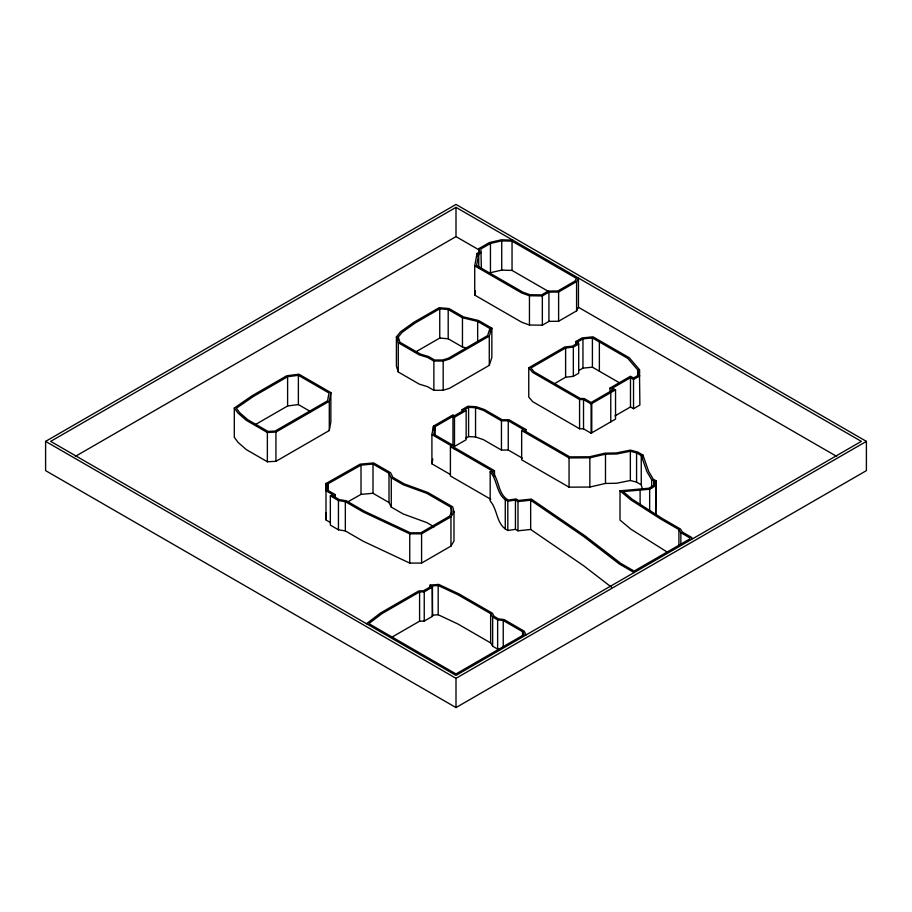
<?xml version="1.0" encoding="UTF-8"?>
<svg xmlns="http://www.w3.org/2000/svg" width="912" height="912" viewBox="0 0 912 912"><rect width="100%" height="100%" fill="white"/><g stroke="black" fill="none" stroke-linecap="round" stroke-linejoin="round"><path stroke-width="1.37" d="M330.406 522.53L325.983 519.977L326.017 512.738M326.017 483.485L325.983 490.724L332.618 494.555L330.338 495.866L330.338 525.118L338.443 529.804L345.34 530.921L363.329 541.306L409.75 563.092L421.583 563.069L450.961 546.094L453.994 541.01L453.994 511.757L452.717 506.855L427.888 492.514L404.267 483.896L392.867 477.307L390.598 472.735L373.624 462.943L360.172 464.151L326.017 483.485L325.983 519.977M434.044 526.783L426.759 522.576L403.15 513.958L391.282 507.106L391.282 477.854L389.002 473.282L372.997 464.037L361.015 465.131L327.807 483.919L327.784 490.303L335.149 494.555L335.149 497.336M642.572 489.539L641.25 484.831L636.576 482.129L630.352 480.487L616.546 483.257L605.488 483.428L589.847 487.054L569.054 487.168L521.653 459.808L521.653 430.555L569.054 457.915L589.847 457.801L605.488 454.176L616.546 454.005L630.352 451.235L636.576 452.876L641.25 455.578L646.984 471.778L651.658 479.689L654.189 481.148L653.972 485.264L648.808 488.239L620.012 490.816L620.012 520.068L630.842 529.154L666.911 551.897M656.002 480.738L655.739 514.949L656.002 480.738L653.22 479.131L648.706 471.493L642.926 455.088L637.613 452.01L630.443 450.129L616.216 452.968L605.112 453.15L589.494 456.775L569.795 456.878L524.195 430.555L525.962 429.529L525.962 432.311M691.535 539.402L691.786 537.521L682.415 532.106L680.455 528.994L662.215 518.461L632.244 499.252L623.101 491.591L649.652 489.208L655.739 485.697M329.3 430.51L329.3 401.257L330.862 392.616L298.942 374.194L286.71 375.778L251.997 395.819L234.304 408.04L234.304 437.293L238.043 442.366L246.343 449.616L267.364 461.757L275.937 461.324L329.3 430.51L330.862 421.868L330.862 392.616M450.505 474.571L431.912 463.832L431.912 434.579L433.462 426.143L452.968 414.88L454.484 415.758L463.604 410.491L462.088 409.613L462.088 412.406M452.968 416.351L452.968 445.603L454.484 446.481L466.146 439.744L466.146 410.491L454.484 417.229L452.968 416.351L435.172 426.622L433.781 434.192L454.21 445.991L454.21 448.772M431.912 463.832L432.801 459.01M576.589 310.867L576.589 281.614L578.447 278.046L578.447 307.298L576.589 310.867L558.611 321.252L548.933 321.377L542.344 325.185L529.45 325.014L521.835 322.301L474.719 295.1L474.719 265.848L477.01 253.502L479.53 252.054L479.062 248.543L489.448 242.546L501.44 239.799L512.829 240.164M481.376 252.442L478.732 253.981L476.588 265.46L522.952 292.228L529.986 294.736L541.625 294.884L548.18 291.099L557.848 290.974L575.005 281.067L576.418 278.342L512.042 241.178L501.725 240.848L490.451 243.436L480.909 248.942L481.376 269.165M474.719 295.1L475.483 290.985M489.926 328.502L487.624 335.582L448.419 358.211L442.73 359.978L434.614 360.023L428.617 356.569L420.386 354.05L399.935 342.251L398.282 337.03L402.055 332.39L415.12 323.019L439.744 308.803L448.191 309.521L462.464 317.764L477.66 321.434L489.926 328.502L489.926 331.295M489.277 365.347L489.277 336.095L491.853 328.16L478.686 320.557L463.478 316.886L449.035 308.552L439.117 307.709L413.786 322.324L400.528 331.831L396.412 336.893L396.412 366.145L398.282 372.005L419.303 384.146L427.546 386.665L433.873 390.313L443.186 390.256L449.502 388.307L489.277 365.347L491.853 357.413L491.853 328.16M330.338 495.866L338.443 500.551L345.34 501.668L363.329 512.054L409.75 533.839L421.583 533.816L450.961 516.842L453.994 511.757M366.476 623.705L380.566 612.989L418.813 590.908L423.464 590.805L430.567 586.712L430.179 585.071L438.706 584.41L459.021 593.929L492.206 613.092L494.213 616.409L498.522 618.895L504.131 619.567L524.138 631.127L526.178 634.877M45.6 441.374L456 204.436L866.4 441.374L866.4 470.626L456 707.564L45.6 470.626L45.6 441.374L456 678.311L866.4 441.374M456 207.355L50.662 441.374L456 675.393L861.338 441.374L456 207.355L456 236.607L75.308 456.399M287.611 376.724L253.319 396.515L236.379 408.211L239.628 412.623L247.733 419.702L268.037 431.433L275.128 431.068L327.579 400.79L328.993 393.004L298.372 375.322L287.611 376.724L287.611 405.977L255.77 424.354M234.304 408.04L238.043 413.113L246.343 420.364L267.364 432.505L275.937 432.071L329.3 401.257M415.12 352.271L439.744 338.056L448.191 338.774L462.464 347.016L466.613 348.019M474.719 265.848L521.835 293.048L529.45 295.762L542.344 295.921L548.933 292.125L558.611 292L576.589 281.614M489.277 336.095L449.502 359.054L443.186 361.004L433.873 361.061L427.546 357.413L419.303 354.893L398.282 342.752L396.412 336.893M639.871 375.812L633.532 379.46L630.488 377.705L612.511 388.09L615.543 389.846L615.543 419.098L591.101 433.211L583.52 428.834L579.576 428.754L532.711 401.69L528.755 397.051L528.755 367.798L564.733 347.027L572.462 346.15L576.772 343.653L576.008 341.43L582.084 337.919L593.028 336.836L629.257 357.743L639.449 369.611L639.871 405.065L633.532 408.713L630.488 406.957L614.905 415.963M609.968 388.09L630.488 376.246L633.532 378.001L638.047 375.391L637.67 369.873L627.775 358.359L592.412 337.942L582.95 338.876L577.946 341.772L578.71 343.995L573.34 347.096L565.611 347.985L530.932 368.015L534.181 371.834L580.351 398.487L584.284 398.567L591.101 402.5L613.012 389.846L609.968 388.09L609.968 392.274M462.088 409.613L467.913 406.25L476.121 406.718L484.454 409.556L502.181 419.794L508.987 419.725L525.962 429.529M521.653 430.555L523.431 429.529L508.258 420.763L501.452 420.831L483.349 410.377L475.551 407.721L468.586 407.333L464.618 409.613L466.146 410.491M335.149 494.555L332.869 495.866L339.378 499.628L346.275 500.745L364.526 511.279L410.389 532.802L420.831 532.779L449.399 516.283L452.158 511.666L451.03 507.346L426.759 493.324L403.15 484.705L391.282 477.854M553.652 384.146L565.611 377.237L573.34 376.348L578.71 373.247L578.71 343.995M578.949 370.443L582.95 368.129L592.412 367.194L619.487 382.823M490.736 499.252L450.403 475.973L450.403 446.72L451.668 445.991L431.912 434.579M465.61 438.296L468.586 436.586L475.551 436.985L483.349 439.63L501.452 450.083L508.258 450.026L522.257 458.109M454.21 445.991L452.945 446.72L494.486 470.706L494.486 476.281M528.755 367.798L532.711 372.438L579.576 399.502L583.52 399.581L591.101 403.959L615.543 389.846M611.587 587.271L583.555 565.679L530.659 529.462L517.982 530.807L515.44 529.348L507.802 530.465C495.98 524.617 498.077 509.854 490.177 500.984L490.177 471.732L491.956 470.706L450.403 446.72M494.486 470.706L492.263 471.994C499.776 480.385 497.599 494.042 508.349 500.061L515.987 498.944L518.575 500.437L531.365 499.092L584.957 535.777L620.787 563.388L634.125 571.083L689.803 538.946L689.939 537.92L680.865 532.676L678.916 529.564L660.915 519.179L630.842 499.901L620.012 490.816M432.197 585.96L432.459 587.077L424.24 591.82L419.588 591.922L381.911 613.673L368.847 623.614L456 673.934L524.138 634.592L522.565 631.674L503.242 620.525L497.633 619.841L492.651 616.968L490.645 613.651L457.813 594.692L438.182 585.493L432.197 585.96L432.459 616.33L424.24 621.072L419.588 621.175L391.636 637.317M347.483 502.033L361.015 494.384L372.997 493.289L389.002 502.535L391.282 507.106M548.488 291.464L512.042 270.431L501.725 270.1L490.451 272.688L490.451 243.436M490.177 471.732C498.077 480.601 495.98 495.364 507.802 501.212L515.44 500.095L517.982 501.554L530.659 500.209L583.555 536.427L619.43 564.072L634.125 572.554M287.611 405.977L298.372 404.575L310.616 411.654M432.197 615.212L438.182 614.745L457.813 623.945L490.645 642.903L492.651 646.22L497.633 649.093L500.437 649.435M456 236.607L478.971 249.877M578.447 307.298L836.737 456.422M680.865 532.676L680.865 545.216M678.916 529.564L678.916 546.277M654.189 481.148L654.189 485.332M651.658 479.689L651.658 488.045M649.652 489.208L649.652 511.495M642.926 455.088L642.926 457.87M641.25 455.578L641.25 484.831M640.099 490.063L640.099 505.385M639.449 369.611L639.449 373.783M637.67 369.873L637.67 376.838M636.576 452.876L636.576 482.129M633.532 379.46L633.532 408.713M630.488 377.705L630.488 406.957M630.352 451.235L630.352 480.487M610.766 392.605L610.766 421.868M605.488 454.176L605.488 483.428M599.366 341.954L599.366 371.207M592.412 337.942L592.412 367.194M591.763 403.583L591.763 432.835M591.101 403.959L591.101 433.211M589.847 457.801L589.847 487.054M583.52 399.581L583.52 428.834M582.95 338.876L582.95 368.129M579.576 399.502L579.576 428.754M577.946 341.772L577.946 344.554M576.008 341.43L576.008 344.212M573.34 347.096L573.34 376.348M569.054 457.915L569.054 487.168M565.611 347.985L565.611 377.237M558.611 292L558.611 321.252M548.933 292.125L548.933 321.377M542.344 295.921L542.344 325.185M530.659 500.209L530.659 529.462M529.45 295.762L529.45 325.014M522.565 631.674L522.565 635.858M517.982 501.554L517.982 530.807M515.44 500.095L515.44 529.348M512.042 241.178L512.042 270.431M508.258 420.763L508.258 450.026M507.802 501.212L507.802 530.465M505.271 499.742L505.271 528.994M503.242 620.525L503.242 646.984M501.725 240.848L501.725 270.1M501.452 420.831L501.452 450.083M497.633 619.841L497.633 649.093M492.651 616.968L492.651 646.22M490.645 613.651L490.645 642.903M479.062 248.543L479.062 252.727M478.732 253.981L478.732 267.911M477.66 321.434L477.66 340.928M477.01 253.502L477.01 256.295M475.551 407.721L475.551 436.985M468.586 407.333L468.586 436.586M462.464 317.764L462.464 347.016M456 678.311L456 707.564M454.484 417.229L454.484 446.481M451.03 507.346L451.03 514.3M450.961 516.842L450.961 546.094M448.191 309.521L448.191 338.774M443.186 361.004L443.186 390.256M439.744 308.803L439.744 338.056M438.182 585.493L438.182 614.745M435.172 426.622L435.172 434.978M433.873 361.061L433.873 390.313M433.462 426.143L433.462 430.327M432.459 587.077L432.459 616.33M430.179 585.071L430.179 587.852M424.24 591.82L424.24 621.072M421.583 533.816L421.583 563.069M419.588 591.922L419.588 621.175M409.75 533.839L409.75 563.092M398.282 337.03L398.282 339.811M398.282 342.752L398.282 372.005M389.002 473.282L389.002 502.535M372.997 464.037L372.997 493.289M361.015 465.131L361.015 494.384M345.34 501.668L345.34 530.921M338.443 500.551L338.443 529.804M327.807 483.919L327.807 490.884M298.372 375.322L298.372 404.575M275.937 432.071L275.937 461.324M267.364 432.505L267.364 461.757"/></g></svg>
